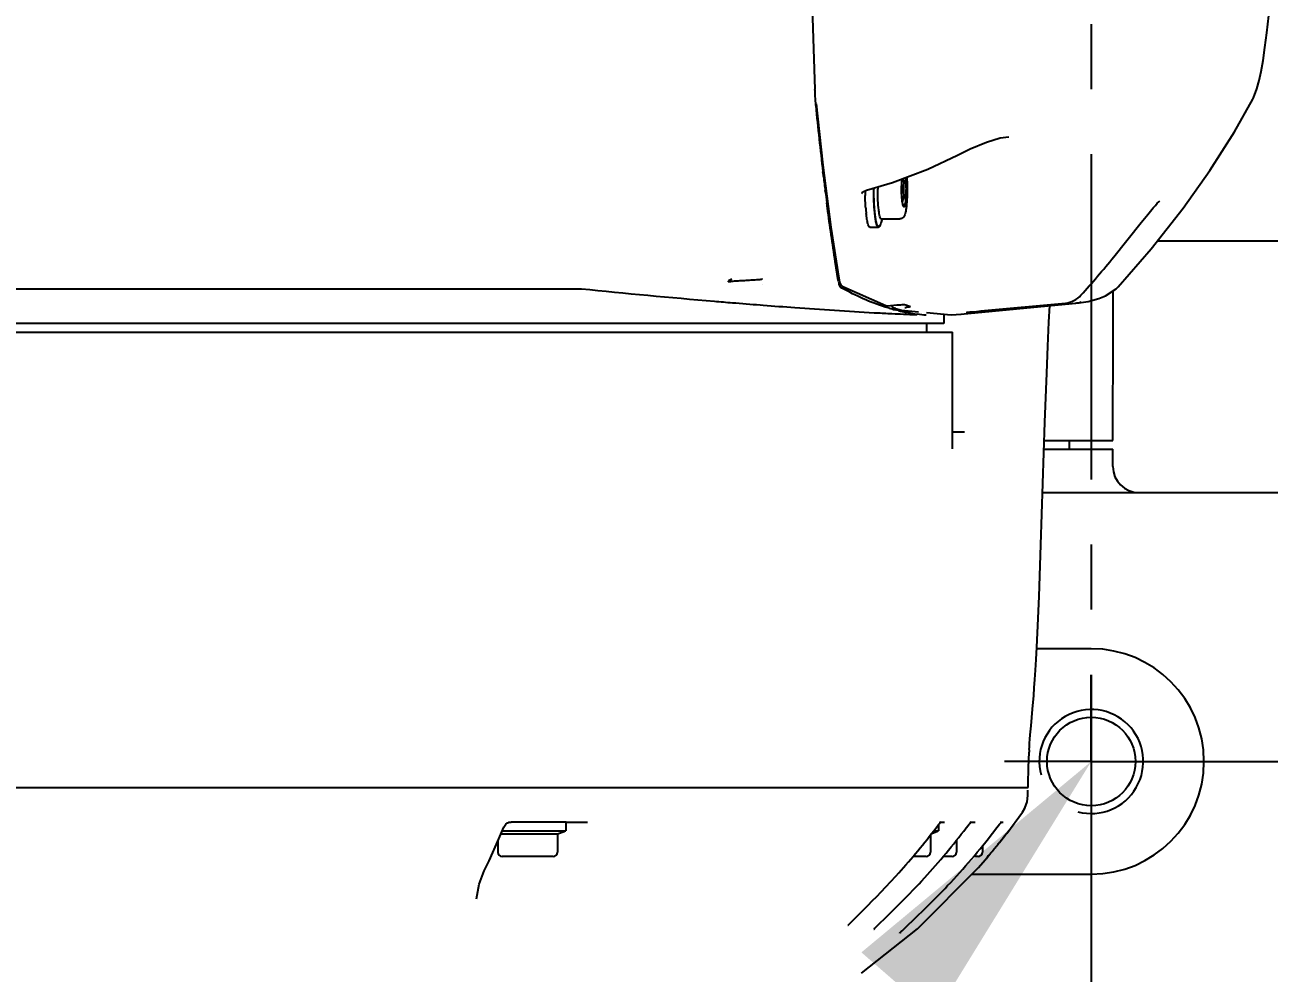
# Model space of a CAD drawing. Header units: millimetres. Extents: x 5828 to 6704, y 123 to 421.
# Drawn here: x 6434.29 to 6441.47, y 168.82 to 174.29 of the extents above; entities that cross this region are included whole.
import ezdxf
from ezdxf import colors
from ezdxf.entities.mleader import LeaderData, LeaderLine
from ezdxf.math import Vec2, Vec3

# ---------------------------------------------------------------- set-up
doc = ezdxf.new("R2010")
doc.units = ezdxf.units.MM
doc.linetypes.add('BANKLINE1', pattern=[5.5, 4, -1.5])
doc.linetypes.add('CENTER', pattern=[0.6, 0.375, -0.075, 0.075, -0.075])
for name, color, linetype in [('00_COMPONENTS', 7, 'BANKLINE1'), ('DIM', 7, 'Continuous'), ('外形图', 7, 'Continuous')]:
    doc.layers.add(name, color=color, linetype=linetype)
doc.styles.add('微软雅黑', font='msyh.ttc', dxfattribs={"height": 2.1})
doc.dimstyles.new('尺寸标注_1_20比例', dxfattribs={"dimtxt": 2.1, "dimasz": 1.7, "dimexe": 0.5, "dimexo": 0.4, "dimgap": 0.5, "dimtad": 1, "dimdec": 1, "dimlfac": 20, "dimdsep": 46, "dimtxsty": '微软雅黑', "dimcen": 0.09, "dimadec": 0, "dimazin": 0, "dimtp": 0.01, "dimtm": 0.01, "dimtfac": 1, "dimtdec": 1, "dimtofl": 0, "dimtmove": 0, "dimatfit": 3, "dimfxl": 1, "dimtolj": 1, "dimarcsym": 0})

# ---------------------------------------------------------------- blocks, each defined once
blk = doc.blocks.new('*D1356')
at = {"layer": 'Defpoints', "color": 0}
for p in [(6440.441, 170.042), (6442.6911, 170.042), (6442.6911, 163.3029)]:
    blk.add_point(p, dxfattribs=at)
at = {"layer": 'DIM', "color": 0, "linetype": 'ByBlock', "lineweight": -2, "ltscale": 20}
for p, q in [((6440.441, 169.642), (6440.441, 162.8029)), ((6442.6911, 169.642), (6442.6911, 162.8029)), ((6438.741, 163.3029), (6437.041, 163.3029)), ((6444.3911, 163.3029), (6450.1252, 163.3029))]:
    blk.add_line(p, q, dxfattribs=at)
at = {"layer": 'DIM', "color": 0}
for points in [[(6438.741, 163.0196), (6438.741, 163.5863), (6440.441, 163.3029)], [(6444.3911, 163.5863), (6444.3911, 163.0196), (6442.6911, 163.3029)]]:
    blk.add_solid(points, dxfattribs=at)
at = {"layer": 'DIM', "color": 0, "insert": (6448.1081, 164.8712), "char_height": 2.1, "attachment_point": 5, "style": '微软雅黑'}
blk.add_mtext('\\A1;\\A1;45', dxfattribs=at)
blk = doc.blocks.new('*D1365')
at = {"layer": 'Defpoints', "color": 0}
for p in [(6440.441, 185.5422), (6440.441, 170.042), (6460.2529, 170.042)]:
    blk.add_point(p, dxfattribs=at)
at = {"layer": 'DIM', "color": 0, "lineweight": -2}
for p, q in [((6440.841, 185.5422), (6460.7529, 185.5422)), ((6460.2529, 183.8422), (6460.2529, 171.742)), ((6440.841, 170.042), (6460.7529, 170.042))]:
    blk.add_line(p, q, dxfattribs=at)
at = {"layer": 'DIM', "color": 0}
for points in [[(6460.5362, 183.8422), (6459.9695, 183.8422), (6460.2529, 185.5422)], [(6459.9695, 171.742), (6460.5362, 171.742), (6460.2529, 170.042)]]:
    blk.add_solid(points, dxfattribs=at)
at = {"layer": 'DIM', "color": 0, "insert": (6458.6622, 177.7921), "char_height": 2.1, "attachment_point": 5, "rotation": 90, "style": '微软雅黑'}
blk.add_mtext('\\A1;310', dxfattribs=at)

msp = doc.modelspace()

# ---------------------------------------------------------------- linework, layer by layer
at = {"layer": '00_COMPONENTS', "linetype": 'CENTER', "ltscale": 5}
msp.add_line((6440.441, 185.5422), (6440.441, 170.042), dxfattribs=at)
at = {"layer": '外形图', "linetype": 'Continuous'}
for p, q in [((6438.8463, 173.9111), (6438.8462, 173.915)), ((6441.3725, 173.86), (6441.3726, 173.8601)), ((6438.854, 173.8328), (6438.8925, 173.4804)), ((6439.9655, 173.6432), (6439.9652, 173.6432)), ((6438.8948, 173.4319), (6438.8938, 173.4404)), ((6438.8962, 173.42), (6438.8948, 173.4319)), ((6438.8969, 173.4141), (6438.8962, 173.42)), ((6439.3629, 173.3861), (6439.3496, 173.3861)), ((6438.9074, 173.3296), (6438.907, 173.3328)), ((6439.1247, 173.3252), (6439.1368, 173.3325)), ((6439.1368, 173.3325), (6439.1451, 173.3353)), ((6439.3629, 173.298), (6439.3496, 173.298)), ((6438.9177, 173.2498), (6438.9161, 173.2623)), ((6438.9183, 173.2455), (6438.9177, 173.2498)), ((6438.92, 173.2326), (6438.9183, 173.2455)), ((6439.2356, 173.1696), (6439.2271, 173.1446)), ((6439.2308, 173.1696), (6439.3362, 173.1696)), ((6440.5706, 172.9514), (6440.7287, 173.1488)), ((6439.164, 173.1221), (6439.2136, 173.1221)), ((6439.2179, 173.128), (6439.2168, 173.1271)), ((6449.2953, 173.0421), (6440.8217, 173.0421)), ((6438.349, 172.8119), (6438.3486, 172.8114)), ((6438.3486, 172.8071), (6438.3486, 172.8114)), ((6438.349, 172.8066), (6438.3486, 172.8071)), ((6438.368, 172.823), (6438.349, 172.8119)), ((6438.5456, 172.7944), (6438.5461, 172.7939)), ((6438.9832, 172.8085), (6438.9802, 172.8266)), ((6439.0036, 172.7831), (6439.0073, 172.7805)), ((6440.5845, 172.7672), (6440.5979, 172.7808)), ((6440.5963, 172.7791), (6440.5979, 172.7808)), ((6430.7837, 172.767), (6437.5004, 172.767)), ((6439.0028, 172.7708), (6438.9944, 172.7755)), ((6439.0076, 172.7804), (6439.0073, 172.7805)), ((6439.0076, 172.7804), (6439.2557, 172.6698)), ((6440.4225, 172.6933), (6440.4838, 172.7108)), ((6440.5673, 172.5344), (6440.568, 172.7564)), ((6438.5311, 172.674), (6438.5486, 172.6726)), ((6439.2625, 172.6591), (6439.2533, 172.6619)), ((6439.2557, 172.6699), (6439.2557, 172.6698)), ((6439.2557, 172.6698), (6439.2655, 172.6688)), ((6439.2747, 172.6555), (6439.2625, 172.6591)), ((6439.3061, 172.6548), (6439.3054, 172.6549)), ((6439.3148, 172.654), (6439.3061, 172.6548)), ((6439.3061, 172.6548), (6439.3467, 172.6444)), ((6439.3286, 172.6414), (6439.3095, 172.646)), ((6439.3467, 172.6444), (6439.444, 172.635)), ((6439.388, 172.6689), (6439.3987, 172.6658)), ((6439.6883, 172.6207), (6440.3704, 172.6858)), ((6439.7792, 172.6368), (6439.8038, 172.6391)), ((6439.8038, 172.6391), (6440.2928, 172.6846)), ((6440.3703, 172.6857), (6440.4225, 172.6933)), ((6440.3704, 172.6857), (6440.3704, 172.6858)), ((6439.591, 172.567), (6430.7909, 172.567)), ((6439.2798, 172.6245), (6439.2918, 172.6239)), ((6439.2918, 172.6239), (6439.3107, 172.6229)), ((6439.3107, 172.6229), (6439.32, 172.6225)), ((6439.4894, 172.6166), (6439.4892, 172.6166)), ((6439.491, 172.567), (6439.491, 172.517)), ((6439.591, 172.6208), (6439.591, 172.567)), ((6439.6883, 172.6207), (6439.6907, 172.6209)), ((6439.7189, 172.6307), (6439.72, 172.6309)), ((6439.7298, 172.632), (6439.741, 172.6332)), ((6439.7587, 172.6349), (6439.7792, 172.6368)), ((6439.7816, 172.631), (6439.7798, 172.6309)), ((6439.8048, 172.633), (6439.7816, 172.631)), ((6439.8139, 172.6338), (6439.8048, 172.633)), ((6430.741, 172.517), (6439.6409, 172.517)), ((6439.641, 171.8434), (6439.641, 172.517)), ((6440.5661, 171.892), (6440.5673, 172.5344)), ((6440.1507, 171.2905), (6440.1738, 171.9981)), ((6439.641, 171.942), (6439.7091, 171.942)), ((6440.1704, 171.892), (6440.5661, 171.892)), ((6440.316, 171.842), (6440.316, 171.892)), ((6440.1687, 171.842), (6440.566, 171.842)), ((6440.566, 171.742), (6440.566, 171.842)), ((6440.1606, 171.592), (6446.6704, 171.592)), ((6440.1399, 170.9927), (6440.1507, 171.2905)), ((6440.441, 170.692), (6440.1265, 170.692)), ((6440.441, 170.042), (6440.441, 170.542)), ((6440.1026, 170.3443), (6440.1092, 170.4229)), ((6440.0857, 170.1477), (6440.0875, 170.1715)), ((6440.0875, 170.1715), (6440.0895, 170.196)), ((6440.0789, 170.0077), (6440.0824, 170.0957)), ((6440.0832, 170.1093), (6440.0824, 170.0957)), ((6440.441, 170.042), (6439.941, 170.042)), ((6440.0768, 169.9121), (6440.0789, 170.0077)), ((6440.441, 170.042), (6440.9411, 170.042)), ((6440.441, 170.042), (6440.441, 169.542)), ((6440.0765, 169.892), (6440.0768, 169.9129)), ((6430.741, 169.892), (6440.0764, 169.892)), ((6440.0715, 169.8099), (6440.0756, 169.845)), ((6440.0756, 169.8438), (6440.076, 169.8768)), ((6439.7455, 169.692), (6439.7488, 169.6959)), ((6439.9206, 169.692), (6439.9238, 169.6959)), ((6439.9534, 169.6275), (6440.0438, 169.7489)), ((6437.0251, 169.5964), (6437.053, 169.6627)), ((6437.037, 169.6247), (6437.3635, 169.6247)), ((6437.0443, 169.642), (6437.411, 169.642)), ((6437.081, 169.692), (6437.0963, 169.692)), ((6437.4135, 169.692), (6437.0963, 169.692)), ((6437.3635, 169.6247), (6437.4011, 169.6384)), ((6437.3635, 169.6247), (6437.3635, 169.5195)), ((6437.411, 169.692), (6437.411, 169.642)), ((6437.4135, 169.692), (6437.5369, 169.692)), ((6439.5214, 169.6276), (6439.5512, 169.6384)), ((6439.5325, 169.642), (6439.561, 169.642)), ((6439.561, 169.6793), (6439.561, 169.642)), ((6439.571, 169.692), (6439.5956, 169.692)), ((6439.7067, 169.642), (6439.711, 169.642)), ((6439.711, 169.6475), (6439.711, 169.642)), ((6439.7455, 169.692), (6439.7707, 169.692)), ((6439.915, 169.685), (6439.9206, 169.692)), ((6439.9206, 169.692), (6439.9337, 169.692)), ((6439.9435, 169.615), (6439.9519, 169.6256)), ((6439.9525, 169.6263), (6439.9514, 169.6249)), ((6439.9519, 169.6256), (6439.9528, 169.6267)), ((6439.9535, 169.6275), (6439.9534, 169.6274)), ((6439.9564, 169.6316), (6439.966, 169.6438)), ((6436.9683, 169.4693), (6437.0251, 169.5964)), ((6437.0185, 169.5817), (6437.0185, 169.5195)), ((6439.5135, 169.6175), (6439.5135, 169.5195)), ((6439.6635, 169.587), (6439.6635, 169.5195)), ((6439.8135, 169.5555), (6439.8135, 169.5195)), ((6439.9251, 169.592), (6439.9253, 169.592)), ((6437.3385, 169.4945), (6437.0435, 169.4945)), ((6439.4885, 169.4945), (6439.4137, 169.4945)), ((6439.6385, 169.4945), (6439.5877, 169.4945)), ((6439.7885, 169.4945), (6439.7626, 169.4945)), ((6439.8867, 169.5442), (6439.8817, 169.538)), ((6439.8817, 169.5381), (6439.8867, 169.5442)), ((6439.8867, 169.5442), (6439.891, 169.5495)), ((6436.9104, 169.3338), (6436.9407, 169.4109)), ((6436.9407, 169.411), (6436.9683, 169.4693)), ((6439.8286, 169.4745), (6439.8285, 169.4744)), ((6439.8292, 169.475), (6439.8305, 169.4766)), ((6439.8298, 169.4757), (6439.8292, 169.475)), ((6439.257, 169.3193), (6439.2851, 169.3493)), ((6439.2851, 169.3493), (6439.3137, 169.3805)), ((6439.3137, 169.3805), (6439.3306, 169.3992)), ((6439.4184, 169.3056), (6439.4477, 169.3367)), ((6439.752, 169.392), (6440.441, 169.392)), ((6436.8956, 169.2506), (6436.9104, 169.3338)), ((6439.2036, 169.2634), (6439.2298, 169.2907)), ((6439.2298, 169.2907), (6439.257, 169.3193)), ((6439.3623, 169.2477), (6439.3898, 169.2759)), ((6439.3898, 169.2759), (6439.4184, 169.3056)), ((6439.553, 169.264), (6439.5828, 169.2947)), ((6436.8956, 169.2506), (6436.8956, 169.2507)), ((6439.1225, 169.1817), (6439.1548, 169.2139)), ((6439.1548, 169.2139), (6439.1785, 169.2378)), ((6439.1785, 169.2378), (6439.2036, 169.2634)), ((6439.2878, 169.1733), (6439.311, 169.1962)), ((6439.311, 169.1962), (6439.3359, 169.221)), ((6439.3359, 169.221), (6439.3623, 169.2477)), ((6439.4687, 169.1798), (6439.4956, 169.2062)), ((6439.4956, 169.2062), (6439.5238, 169.2344)), ((6439.5238, 169.2344), (6439.553, 169.264)), ((6439.0544, 169.1147), (6439.0654, 169.1255)), ((6439.0654, 169.1255), (6439.1225, 169.1817)), ((6439.2166, 169.1042), (6439.2567, 169.143)), ((6439.2567, 169.143), (6439.2878, 169.1733)), ((6439.3666, 169.0819), (6439.4317, 169.1439)), ((6439.1169, 168.8221), (6439.4383, 169.078)), ((6439.205, 169.0929), (6439.2166, 169.1042)), ((6439.3546, 169.0703), (6439.3666, 169.0819))]:
    msp.add_line(p, q, dxfattribs=at)
for points in [[(6441.3725, 173.8599), (6441.3767, 173.8684), (6441.3966, 173.919), (6441.4098, 173.967), (6441.4211, 174.0205), (6441.432, 174.0833), (6441.4429, 174.1572), (6441.4538, 174.2433), (6441.465, 174.3423)], [(6440.5963, 172.7791), (6440.7864, 172.9972), (6440.9714, 173.2325), (6441.1253, 173.4493), (6441.2667, 173.6712), (6441.3726, 173.8601)], [(6439.6694, 173.5372), (6439.7436, 173.5736), (6439.8366, 173.6127), (6439.9152, 173.6364), (6439.9656, 173.6432)], [(6439.1451, 173.3353), (6439.2944, 173.379), (6439.4992, 173.4569), (6439.6694, 173.5372)], [(6438.8925, 173.4804), (6438.9391, 173.123), (6438.9848, 172.8282)], [(6439.1186, 173.3172), (6439.1193, 173.3189), (6439.1247, 173.3252)], [(6440.7287, 173.1488), (6440.7664, 173.1953), (6440.7829, 173.2153)], [(6440.7829, 173.2153), (6440.7977, 173.2329), (6440.8106, 173.2479), (6440.8214, 173.2599), (6440.8301, 173.2689), (6440.8361, 173.2747)], [(6438.9848, 172.8283), (6438.9865, 172.8195), (6438.9901, 172.8053), (6438.9949, 172.7937), (6439.0036, 172.7831)], [(6440.4838, 172.7108), (6440.5226, 172.7269), (6440.5845, 172.7672)], [(6439.2655, 172.6688), (6439.3196, 172.6737), (6439.3316, 172.6747), (6439.3423, 172.6754), (6439.3514, 172.6759), (6439.3584, 172.6762), (6439.3632, 172.6763), (6439.364, 172.6762)], [(6439.3639, 172.6763), (6439.3716, 172.6738), (6439.388, 172.6689)], [(6440.1738, 171.9981), (6440.1839, 172.2808), (6440.1902, 172.4366), (6440.1963, 172.574), (6440.2013, 172.6697)], [(6439.4907, 172.6305), (6439.6324, 172.6168), (6439.6907, 172.6209)], [(6439.72, 172.6309), (6439.7222, 172.6312), (6439.7255, 172.6315), (6439.7298, 172.632)], [(6439.741, 172.6332), (6439.7551, 172.6345), (6439.7587, 172.6349)], [(6440.1092, 170.4229), (6440.1125, 170.4668), (6440.1159, 170.5151), (6440.1195, 170.5692), (6440.1231, 170.6306), (6440.127, 170.7013), (6440.131, 170.7833), (6440.1399, 170.9927)], [(6440.0895, 170.196), (6440.094, 170.2483), (6440.1026, 170.3443)], [(6440.0833, 170.1106), (6440.0841, 170.1247), (6440.0857, 170.1477)], [(6440.0446, 169.7499), (6440.0583, 169.7727), (6440.0715, 169.8099)], [(6439.5458, 169.6593), (6439.556, 169.6728), (6439.561, 169.6793), (6439.5655, 169.6851), (6439.5692, 169.6898), (6439.5721, 169.6934), (6439.574, 169.6956), (6439.5743, 169.696)], [(6437.053, 169.6627), (6437.0568, 169.6699), (6437.0648, 169.6797), (6437.0753, 169.6876), (6437.0864, 169.6917), (6437.0893, 169.692)], [(6439.7203, 169.6593), (6439.7305, 169.6728), (6439.7356, 169.6793), (6439.74, 169.685), (6439.7438, 169.6898), (6439.7455, 169.692)], [(6439.8954, 169.6593), (6439.9056, 169.6728), (6439.9106, 169.6793), (6439.915, 169.685)], [(6439.4383, 169.078), (6439.7911, 169.4312), (6439.8286, 169.4744)], [(6439.4477, 169.3367), (6439.4626, 169.3527), (6439.4808, 169.3724)], [(6439.5828, 169.2947), (6439.5978, 169.3104), (6439.6128, 169.3262), (6439.6306, 169.3451)], [(6439.4317, 169.1439), (6439.4435, 169.1553), (6439.4687, 169.1798)], [(6439.0381, 169.0976), (6439.0389, 169.0986), (6439.0405, 169.1005), (6439.0429, 169.103), (6439.0461, 169.1063), (6439.0499, 169.1102), (6439.0544, 169.1147)], [(6439.1876, 169.0749), (6439.1885, 169.076), (6439.1903, 169.0779), (6439.1929, 169.0807), (6439.1962, 169.0841), (6439.2003, 169.0882), (6439.205, 169.0929)], [(6439.3368, 169.0523), (6439.3377, 169.0533), (6439.3395, 169.0553), (6439.3421, 169.058), (6439.3455, 169.0614), (6439.3497, 169.0655), (6439.3546, 169.0703)]]:
    msp.add_lwpolyline(points, dxfattribs=at)
msp.add_circle((6440.441, 170.042), 0.255, dxfattribs=at)
for centre, radius, start, end in [((6554.6051, 177.7486), 115.8224, 180.028062, 181.896749), ((6440.4306, 173.9631), 1.5852, 181.87758, 183.58176), ((6440.0687, 173.9404), 1.2226, 183.58092, 185.09002), ((6439.841, 173.9206), 0.994, 185.11803, 185.71764), ((6458.2264, 175.7535), 19.4705, 185.69429, 186.82288), ((6455.6616, 175.4484), 16.8876, 186.91899, 187.19685), ((6439.8879, 173.3548), 0.5392, 175.13739, 176.66351), ((6454.7488, 175.3332), 15.9676, 187.20839, 187.4518), ((6440.8839, 173.3418), 1.7471, 180.30527, 181.2445), ((6440.96, 173.3421), 1.7736, 179.82718, 179.99996), ((6440.9268, 173.3421), 1.7398, 179.81873, 179.99996), ((6440.6002, 173.3421), 1.3908, 179.49924, 179.99998), ((6440.0954, 173.2989), 0.9573, 184.0028, 185.89006), ((6439.4663, 173.2771), 0.1141, 191.66949, 192.15295), ((6439.3804, 173.2537), 0.026, 200.91921, 203.06481), ((6439.3755, 173.2516), 0.0207, 203.07656, 205.05687), ((6439.3814, 173.2537), 0.026, 200.91921, 203.06481), ((6439.3352, 173.1969), 0.0274, 269.99953, 272.18826), ((6439.2136, 173.1255), 0.00342, 270.04787, 281.76056), ((6439.2146, 173.1254), 0.00339, 261.14748, 269.97931), ((6436.1765, 176.4989), 5.6473, 318.12584, 321.08279), ((6441.9121, 215.787), 43.2455, 264.14512, 265.16578), ((6441.578, 211.8061), 39.2506, 265.162, 265.31407), ((6441.5217, 211.116), 38.5582, 265.31371, 265.55164), ((6439.5906, 173.7488), 1.138, 253.88377, 255.69878), ((6439.5754, 173.6874), 1.0748, 256.72445, 258.04878), ((6439.2794, 173.5755), 0.9208, 275.36816, 275.91673), ((6440.3364, 172.8214), 0.1378, 275.43454, 289.2953), ((6440.1731, 190.2858), 17.6839, 266.81124, 267.10469), ((6439.9069, 184.8688), 12.2603, 267.25585, 267.60834), ((6439.5689, 173.6567), 1.0434, 258.04721, 259.76326), ((6439.5615, 173.6147), 1.0008, 259.75502, 262.89162), ((6439.556, 173.5711), 0.9567, 262.89514, 265.9966), ((6439.0112, 181.3629), 8.7659, 275.25345, 275.38763), ((6440.716, 171.742), 0.15, 180, 270), ((6440.441, 170.042), 0.65, 270, 90), ((6440.441, 170.042), 0.3, 255, 195), ((6437.396, 169.6525), 0.015, 290, 315.55634), ((6436.3509, 172.083), 4.0101, 317.99051, 322.8158), ((6436.5242, 172.0839), 4.0116, 317.47503, 322.81584), ((6439.546, 169.6525), 0.015, 290, 315.55634), ((6436.698, 172.0849), 4.0133, 316.94658, 322.81491), ((6435.6135, 173.0334), 5.5166, 321.4039, 321.94262), ((6437.9397, 171.2021), 2.5563, 321.66372, 321.9019), ((6436.0736, 172.6594), 4.9238, 320.83136, 321.22741), ((6435.6798, 172.9835), 5.4339, 320.80552, 321.15438), ((6435.6764, 172.983), 5.4362, 321.18109, 321.71659), ((6434.4158, 173.9931), 7.0516, 321.21402, 321.45704), ((6435.4438, 173.1754), 5.738, 321.44768, 321.66762), ((6437.0435, 169.5195), 0.025, 180, 270), ((6437.3385, 169.5195), 0.025, 270, 0), ((6439.4885, 169.5195), 0.025, 270, 0), ((6439.6385, 169.5195), 0.025, 270, 0), ((6439.7885, 169.5195), 0.025, 270, 0), ((6435.4954, 173.1382), 5.6745, 319.80261, 320.62201), ((6434.3245, 174.1078), 7.1947, 319.93225, 320.56904)]:
    msp.add_arc(centre, radius, start, end, dxfattribs=at)
for points, knots in [([(6439.3473, 173.3421), (6439.3473, 173.3472), (6439.3475, 173.3666), (6439.3483, 173.3859), (6439.3495, 173.4001)], [0, 0, 0, 0, 0.26446, 1, 1, 1, 1]), ([(6439.3483, 173.3421), (6439.3483, 173.3458), (6439.3484, 173.3606), (6439.3489, 173.3753), (6439.3496, 173.3862)], [0, 0, 0, 0, 0.257652, 1, 1, 1, 1]), ([(6439.3547, 173.402), (6439.3552, 173.4006), (6439.3574, 173.3951), (6439.3604, 173.3899), (6439.3629, 173.3861)], [0, 0, 0, 0, 0.240735, 1, 1, 1, 1]), ([(6439.3697, 173.4079), (6439.3702, 173.4031), (6439.372, 173.3811), (6439.3727, 173.3591), (6439.3727, 173.3421)], [0, 0, 0, 0, 0.222756, 1, 1, 1, 1]), ([(6439.3707, 173.4083), (6439.3712, 173.4034), (6439.3731, 173.3814), (6439.3737, 173.3593), (6439.3737, 173.3421)], [0, 0, 0, 0, 0.222346, 1, 1, 1, 1]), ([(6439.3774, 173.4107), (6439.3777, 173.4052), (6439.379, 173.3824), (6439.3794, 173.3595), (6439.3794, 173.3421)], [0, 0, 0, 0, 0.2384, 1, 1, 1, 1]), ([(6439.1404, 173.2321), (6439.14, 173.2377), (6439.1385, 173.2616), (6439.1376, 173.2856), (6439.1372, 173.3039)], [0, 0, 0, 0, 0.237359, 1, 1, 1, 1]), ([(6439.2136, 173.1221), (6439.2113, 173.1221), (6439.2062, 173.1284), (6439.2024, 173.1409), (6439.1977, 173.1614), (6439.1922, 173.2009), (6439.1876, 173.2621), (6439.1864, 173.314), (6439.1864, 173.3421)], [0, 0, 0, 0, 0.030192, 0.090364, 0.183242, 0.306394, 0.625159, 1, 1, 1, 1]), ([(6439.2169, 173.128), (6439.2161, 173.1272), (6439.2142, 173.1259), (6439.2106, 173.1272), (6439.208, 173.1309), (6439.2053, 173.1366), (6439.2028, 173.1446), (6439.1992, 173.1593), (6439.1954, 173.1828), (6439.1917, 173.2159), (6439.189, 173.2547), (6439.1873, 173.2974), (6439.1869, 173.3269), (6439.1869, 173.3421)], [0, 0, 0, 0, 0.014406, 0.027508, 0.046558, 0.074354, 0.111535, 0.158072, 0.277672, 0.428631, 0.604568, 0.797835, 1, 1, 1, 1]), ([(6439.2139, 173.1221), (6439.2116, 173.1226), (6439.207, 173.1295), (6439.2029, 173.1425), (6439.1985, 173.1633), (6439.1947, 173.1903), (6439.1916, 173.223), (6439.1883, 173.2742), (6439.1874, 173.3144), (6439.1874, 173.3421)], [0, 0, 0, 0, 0.032735, 0.095523, 0.189942, 0.31346, 0.461891, 0.629951, 1, 1, 1, 1]), ([(6439.2304, 173.1696), (6439.2286, 173.1698), (6439.2249, 173.1751), (6439.2217, 173.1851), (6439.2182, 173.2014), (6439.2139, 173.2323), (6439.2103, 173.2799), (6439.2094, 173.3203), (6439.2094, 173.3421)], [0, 0, 0, 0, 0.03182, 0.093708, 0.187604, 0.311005, 0.628274, 1, 1, 1, 1]), ([(6439.3794, 173.3421), (6439.3794, 173.3216), (6439.3787, 173.2919), (6439.3761, 173.2544), (6439.3736, 173.2306), (6439.3704, 173.2107), (6439.3661, 173.1936), (6439.3594, 173.1801), (6439.3485, 173.1715), (6439.3405, 173.1696), (6439.3362, 173.1696)], [0, 0, 0, 0, 0.323316, 0.468522, 0.59539, 0.700817, 0.786966, 0.874059, 0.932775, 1, 1, 1, 1]), ([(6439.3535, 173.2539), (6439.3509, 173.2662), (6439.3482, 173.2957), (6439.3473, 173.3251), (6439.3473, 173.3421)], [0, 0, 0, 0, 0.42648, 1, 1, 1, 1]), ([(6439.3496, 173.2979), (6439.3494, 173.3015), (6439.3486, 173.3161), (6439.3483, 173.3309), (6439.3483, 173.3421)], [0, 0, 0, 0, 0.239156, 1, 1, 1, 1]), ([(6439.3545, 173.254), (6439.3539, 173.2569), (6439.3514, 173.2714), (6439.3503, 173.2861), (6439.3496, 173.2979)], [0, 0, 0, 0, 0.198619, 1, 1, 1, 1]), ([(6439.3629, 173.298), (6439.3614, 173.2957), (6439.3561, 173.287), (6439.3525, 173.2769), (6439.3521, 173.2694)], [0, 0, 0, 0, 0.267926, 1, 1, 1, 1]), ([(6439.3727, 173.3421), (6439.3727, 173.3343), (6439.3724, 173.3192), (6439.3715, 173.2975), (6439.37, 173.2782), (6439.3681, 173.2621), (6439.366, 173.2512), (6439.3641, 173.2448), (6439.3627, 173.2418), (6439.3614, 173.2398), (6439.3585, 173.2391), (6439.3574, 173.2415), (6439.3567, 173.2429)], [0, 0, 0, 0, 0.212084, 0.41329, 0.593383, 0.743264, 0.85567, 0.896298, 0.92625, 0.946247, 0.95978, 1, 1, 1, 1]), ([(6439.3737, 173.3421), (6439.3737, 173.3342), (6439.3735, 173.3189), (6439.3725, 173.297), (6439.371, 173.2775), (6439.3692, 173.2633), (6439.3675, 173.2538), (6439.3663, 173.2485), (6439.3649, 173.2443), (6439.3636, 173.2415), (6439.3622, 173.2395), (6439.359, 173.2394), (6439.3581, 173.242), (6439.3575, 173.2435)], [0, 0, 0, 0, 0.213376, 0.415521, 0.595886, 0.745127, 0.805689, 0.855889, 0.895298, 0.923859, 0.942547, 0.955867, 1, 1, 1, 1]), ([(6438.9802, 172.8266), (6438.9749, 172.8587), (6438.9531, 172.9938), (6438.9337, 173.1293), (6438.92, 173.2326)], [0, 0, 0, 0, 0.238096, 1, 1, 1, 1]), ([(6439.3561, 173.2444), (6439.3558, 173.2451), (6439.3548, 173.2482), (6439.354, 173.2514), (6439.3535, 173.2539)], [0, 0, 0, 0, 0.207251, 1, 1, 1, 1]), ([(6439.3571, 173.2444), (6439.3569, 173.245), (6439.3559, 173.2479), (6439.3552, 173.2508), (6439.3547, 173.2531)], [0, 0, 0, 0, 0.209564, 1, 1, 1, 1]), ([(6439.164, 173.1221), (6439.1614, 173.1221), (6439.1557, 173.1302), (6439.1517, 173.1451), (6439.1466, 173.1703), (6439.1443, 173.1896), (6439.1432, 173.2006)], [0, 0, 0, 0, 0.094732, 0.292138, 0.597646, 1, 1, 1, 1]), ([(6439.2191, 173.1265), (6439.2187, 173.1259), (6439.2175, 173.1241), (6439.2157, 173.1224), (6439.2143, 173.1221)], [0, 0, 0, 0, 0.319881, 1, 1, 1, 1]), ([(6439.2201, 173.1265), (6439.2197, 173.1258), (6439.2184, 173.1239), (6439.2162, 173.1221), (6439.2146, 173.1221)], [0, 0, 0, 0, 0.330244, 1, 1, 1, 1]), ([(6439.2219, 173.1326), (6439.2217, 173.1321), (6439.2209, 173.1301), (6439.22, 173.1282), (6439.2192, 173.1268)], [0, 0, 0, 0, 0.279459, 1, 1, 1, 1]), ([(6439.225, 173.1386), (6439.2246, 173.1373), (6439.2233, 173.1332), (6439.2217, 173.1291), (6439.2201, 173.1265)], [0, 0, 0, 0, 0.299142, 1, 1, 1, 1]), ([(6438.3486, 172.8071), (6438.3486, 172.8077), (6438.3519, 172.8083), (6438.3563, 172.8094), (6438.3655, 172.8104), (6438.3768, 172.8115), (6438.3908, 172.8125), (6438.4129, 172.8138), (6438.4428, 172.8155), (6438.478, 172.8176), (6438.5055, 172.8192), (6438.5238, 172.8207), (6438.534, 172.8217), (6438.541, 172.8228), (6438.5446, 172.8235), (6438.5456, 172.8241)], [0, 0, 0, 0, 0.009906, 0.036996, 0.081622, 0.141628, 0.213222, 0.29257, 0.477022, 0.666712, 0.826447, 0.892877, 0.945633, 0.9817, 1, 1, 1, 1]), ([(6438.9904, 172.781), (6438.9909, 172.7798), (6438.992, 172.7778), (6438.9936, 172.776), (6438.9944, 172.7755)], [0, 0, 0, 0, 0.589172, 1, 1, 1, 1]), ([(6438.5486, 172.6726), (6438.6095, 172.6679), (6438.823, 172.6519), (6439.0366, 172.6378), (6439.1894, 172.6293)], [0, 0, 0, 0, 0.285199, 1, 1, 1, 1]), ([(6439.2888, 172.6707), (6439.289, 172.6699), (6439.2895, 172.6682), (6439.2901, 172.6666), (6439.2904, 172.6658)], [0, 0, 0, 0, 0.50152, 1, 1, 1, 1]), ([(6439.2904, 172.6658), (6439.2915, 172.6633), (6439.2938, 172.6588), (6439.2989, 172.6564), (6439.3012, 172.6567)], [0, 0, 0, 0, 0.544462, 1, 1, 1, 1]), ([(6439.3012, 172.6567), (6439.3017, 172.6567), (6439.3027, 172.6569), (6439.3037, 172.6573), (6439.3042, 172.6575)], [0, 0, 0, 0, 0.476627, 1, 1, 1, 1]), ([(6439.397, 172.6623), (6439.3936, 172.6618), (6439.386, 172.6609), (6439.3785, 172.6601), (6439.3743, 172.6596)], [0, 0, 0, 0, 0.456738, 1, 1, 1, 1]), ([(6439.3953, 172.6191), (6439.3973, 172.619), (6439.4105, 172.6185), (6439.4238, 172.6182), (6439.4351, 172.6179)], [0, 0, 0, 0, 0.147675, 1, 1, 1, 1])]:
    msp.add_open_spline(points, degree=3, knots=knots, dxfattribs=at)
for points in [[(6439.3629, 173.3861), (6439.3597, 173.3717), (6439.3577, 173.3568), (6439.3577, 173.3421)], [(6439.3577, 173.3421), (6439.3577, 173.3273), (6439.3597, 173.3125), (6439.3629, 173.298)], [(6439.227, 173.1442), (6439.2264, 173.1425), (6439.2257, 173.1408), (6439.225, 173.1391)], [(6439.222, 173.1332), (6439.2208, 173.1313), (6439.2195, 173.1295), (6439.2179, 173.128)], [(6439.225, 173.1391), (6439.2241, 173.137), (6439.2231, 173.135), (6439.222, 173.1332)], [(6438.9832, 172.8085), (6438.9848, 172.7991), (6438.9864, 172.7896), (6438.9904, 172.781)], [(6439.2533, 172.6619), (6439.1663, 172.6889), (6439.0822, 172.7264), (6439.0028, 172.7708)], [(6440.2928, 172.6846), (6440.3258, 172.6876), (6440.3594, 172.7047), (6440.3815, 172.7293)]]:
    msp.add_open_spline(points, degree=3, dxfattribs=at)

# ---------------------------------------------------------------- dimensions: what is measured, and where the dimension line sits
at = {"layer": 'DIM'}
dim = msp.add_linear_dim(base=(6460.2529, 170.042), p1=(6440.441, 185.5422), p2=(6440.441, 170.042), angle=90, dimstyle='尺寸标注_1_20比例', dxfattribs=at)
dim.commit()
dim.dimension.update_dxf_attribs({"geometry": '*D1365', "text_midpoint": (6460.2529, 177.7921), "dimtype": 160})
at = {"layer": 'DIM', "linetype": 'ByBlock', "ltscale": 20}
dim = msp.add_linear_dim(base=(6442.6911, 163.3029), p1=(6440.441, 170.042), p2=(6442.6911, 170.042), text='\\A1;45', dimstyle='尺寸标注_1_20比例', override={"dimgap": 0.5, "dimse1": 0}, dxfattribs=at)
dim.commit()
dim.dimension.update_dxf_attribs({"geometry": '*D1356', "text_midpoint": (6448.1081, 163.3029), "dimtype": 160})

# ---------------------------------------------------------------- leaders
at = {"layer": '外形图'}
ml = msp.add_multileader_mtext('Standard', dxfattribs=at)
ml.set_content('2×M12 {\\A1;\\C256;depth20}', style='微软雅黑')
ml.set_leader_properties()
ml.build(insert=Vec2(0, 0))
ml.multileader.update_dxf_attribs({"text_left_attachment_type": 5, "text_right_attachment_type": 5, "dogleg_length": 0.1667, "arrow_head_size": 1.7})
ctx = ml.context
ctx.base_point, ctx.char_height, ctx.arrow_head_size, ctx.landing_gap_size, ctx.plane_origin = Vec3(6411.046, 161.7041), 2.1, 1.7, 0.3333, Vec3(6440.441, 170.042)
ctx.left_attachment, ctx.right_attachment, ctx.text_align_type = 5, 5, 2
notes = []
notes.append((ctx, [(0, (1, 1, 0), (6433.202, 161.7041), (-1, 0), 0.1667, [(0, [(6440.441, 170.042)], 0, [])])]))
ctx.mtext.insert, ctx.mtext.alignment, ctx.mtext.flow_direction = Vec3(6432.702, 164.6135), 3, 5
for ctx, leaders in notes:
    for number, flags, end, landing, length, lines in leaders:
        leader = LeaderData()
        leader.index, (leader.has_last_leader_line, leader.has_dogleg_vector, leader.attachment_direction) = number, flags
        leader.last_leader_point, leader.dogleg_vector, leader.dogleg_length = Vec3(end), Vec3(landing), length
        for number, points, colour, breaks in lines:
            line = LeaderLine()
            line.index, line.vertices, line.color, line.breaks = number, Vec3.list(points), colors.encode_raw_color(colour), breaks
            leader.lines.append(line)
        ctx.leaders.append(leader)

doc.saveas('drawing.dxf')
